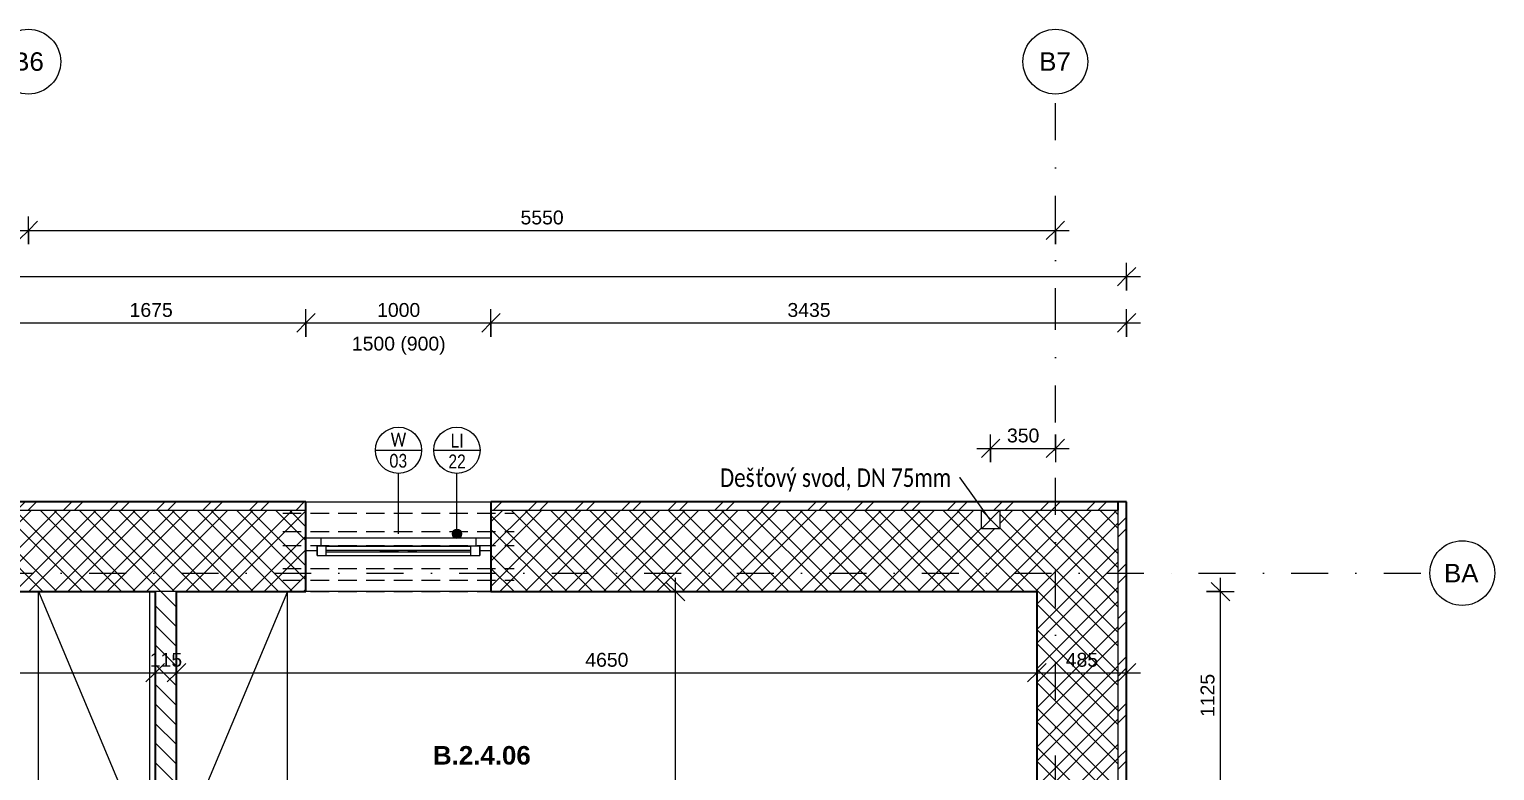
# Model space of a CAD drawing. Header units: millimetres. Extents: x -8668 to 43537, y -2985 to 58543.
# Drawn here: x 15276 to 23195, y 54534 to 58543 of the extents above; entities that cross this region are included whole.
import ezdxf

# ---------------------------------------------------------------- set-up
doc = ezdxf.new("R2010")
doc.units = ezdxf.units.MM
doc.linetypes.add('HA_Dash_3mm-S1mm', pattern=[150, 100, -50])
doc.linetypes.add('HA_DashDot_10mm-S3mm', pattern=[500, 200, -150, 0, -150])
for name, color, linetype, lineweight in [('A-____-____-DIMS', 9, 'Continuous', 5), ('A-____-____-DIMS-50', 9, 'Continuous', 5), ('A-AREA-____-IDEN', 9, 'Continuous', 9), ('A-GENM-____-HDLN', 9, 'HA_Dash_3mm-S1mm', 9), ('A-GENM-____-IDEN', 9, 'Continuous', 9), ('A-GENM-____-OTLN', 9, 'Continuous', 9), ('A-GLAZ-____-IDEN', 9, 'Continuous', 9), ('A-GLAZ-____-MCUT', 9, 'Continuous', 5), ('A-GLAZ-____-OTLN', 9, 'Continuous', 5), ('A-WALL-____-MCUT', 9, 'Continuous', 25), ('A-WALL-____-OTLN', 9, 'Continuous', 9), ('A-WALL-____-PATT', 9, 'Continuous', 25), ('G-____-____-TEXT', 9, 'Continuous', 5), ('I-FURN-____-OTLN', 9, 'Continuous', 9), ('I-WALL-____-MCUT', 9, 'Continuous', 25), ('M-HVAC-DUCT-OTLN', 9, 'Continuous', 9), ('S-GRID-____-IDEN', 9, 'Continuous', 9), ('S-GRID-____-OTLN', 9, 'Continuous', 5)]:
    doc.layers.add(name, color=color, linetype=linetype, lineweight=lineweight)
doc.styles.add('Arial', font='arial.ttf', dxfattribs={"height": 100})
doc.styles.add('Arial_1', font='arial.ttf', dxfattribs={"height": 75})
doc.styles.add('Arial_2', font='arial.ttf', dxfattribs={"width": 0.8, "height": 75})
doc.styles.add('Arial_B', font='arialbd.ttf', dxfattribs={"height": 100})
doc.styles.add('Calibri', font='calibri.ttf', dxfattribs={"width": 0.8, "height": 75})
doc.styles.add('Calibri_1', font='calibri.ttf', dxfattribs={"width": 0.8, "height": 100})
doc.dimstyles.new('Inner_Dimensions', dxfattribs={"dimscale": 304.8, "dimtxt": 76.519455, "dimasz": 0.328084, "dimexe": 0.246063, "dimexo": 0.0625, "dimgap": 0.032808, "dimtad": 1, "dimdec": 0, "dimzin": 0, "dimdsep": 46, "dimtxsty": 'Arial_1', "dimblk1": 'OBLIQUE', "dimblk2": 'OBLIQUE', "dimsah": 1, "dimcen": 0.09, "dimdle": 0.246063, "dimazin": 0, "dimtfac": 1, "dimtdec": 4, "dimtix": 1, "dimtmove": 2, "dimatfit": 3, "dimfxl": 0.246063, "dimfxlon": 1, "dimtvp": 1, "dimtolj": 1, "dimtzin": 0, "dimlwd": 9, "dimlwe": 9, "dimarcsym": 2})
doc.dimstyles.new('Inner_Dimensions_1', dxfattribs={"dimscale": 304.8, "dimtxt": 76.519455, "dimasz": 0.328084, "dimexe": 0.246063, "dimexo": 0.0625, "dimgap": 0.032808, "dimtad": 1, "dimdec": 0, "dimzin": 0, "dimdsep": 46, "dimtxsty": 'Arial_1', "dimblk1": 'OBLIQUE', "dimblk2": 'OBLIQUE', "dimsah": 1, "dimcen": 0.09, "dimdle": 0.246063, "dimazin": 0, "dimtfac": 1, "dimtdec": 4, "dimtix": 1, "dimtmove": 0, "dimatfit": 3, "dimfxl": 0.246063, "dimfxlon": 1, "dimtvp": 1, "dimtolj": 1, "dimtzin": 0, "dimlwd": 9, "dimlwe": 9, "dimarcsym": 2})
pattern_1 = [(45, (0, 0), (-106.066, 106.066), []), (45, (75, 0), (-106.066, 106.066), []), (315, (0, 0), (106.066, 106.066), []), (315, (75, 0), (106.066, 106.066), [])]
pattern_2 = [(45, (0, 0), (-125.7236, 125.7236), []), (45, (0, 190.5), (-125.7236, 125.7236), [])]

# ---------------------------------------------------------------- blocks, each defined once
blk = doc.blocks.new('HA_WD_SinglePanel - 1000x1500-1670816-DPS_2NP - B')
at = {"layer": 'A-GLAZ-____-MCUT'}
for p, q in [((-440, 25), (-440, -25)), ((-390, 25), (-440, 25)), ((-390, -25), (-390, 25)), ((390, 5), (-390, 5)), ((390, 25), (390, -25)), ((440, 25), (390, 25)), ((440, -25), (440, 25)), ((-500, 0), (-440, 0)), ((-420, -70), (-500, -70)), ((-440, -25), (-390, -25)), ((-420, -25), (-420, -70)), ((390, -5), (-390, -5)), ((390, -25), (440, -25)), ((420, -70), (420, -25)), ((500, -70), (420, -70)), ((440, 0), (500, 0))]:
    blk.add_line(p, q, dxfattribs=at)
at = {"layer": 'A-GLAZ-____-OTLN'}
for p, q in [((-440, -25), (-440, 25)), ((440, 25), (-440, 25)), ((390, 25), (-390, 25)), ((440, 25), (440, -25)), ((-440, -25), (440, -25)), ((420, -70), (-420, -70)), ((390, -25), (-390, -25))]:
    blk.add_line(p, q, dxfattribs=at)
blk = doc.blocks.new('NAB_Šatní_skříň_ADNS - 600x2000xšířka-V10-DPS_2NP - B')
at = {"layer": 'I-FURN-____-OTLN'}
for p, q in [((0, -600), (1427.5, 0)), ((0, 0), (2855, 0)), ((1427.5, 0), (2855, -600)), ((2855, 0), (2855, -600)), ((2855, -600), (0, -600))]:
    blk.add_line(p, q, dxfattribs=at)
blk = doc.blocks.new('NAB_Šatní_skříň_ADNS - 600x2000xšířka-V11-DPS_2NP - B')
at = {"layer": 'I-FURN-____-OTLN'}
for p, q in [((0, 600), (1427.5, 0)), ((2855, 600), (0, 600)), ((1427.5, 0), (2855, 600)), ((2855, 0), (2855, 600))]:
    blk.add_line(p, q, dxfattribs=at)
blk = doc.blocks.new('TB_Porotherm KPVarioUNI_1250mm - TB_Porotherm KPVarioUNI_1250mm-1944691-DPS_2NP - B')
at = {"layer": 'A-GENM-____-HDLN'}
for p, q in [((-625, 205), (625, 205)), ((-625, 105), (625, 105)), ((-625, 30), (625, 30)), ((-100, 0), (100, 0)), ((-625, -95), (625, -95)), ((-625, -157.5), (625, -157.5)), ((-625, -220), (625, -220))]:
    blk.add_line(p, q, dxfattribs=at)
blk = doc.blocks.new('Grid - Radius 3_5mm-353793-DPS_2NP - B')
at = {"layer": 'S-GRID-____-IDEN'}
blk.add_circle((0, 0), 3.5, dxfattribs=at)
blk = doc.blocks.new('DIMBLOCK44-DPS_2NP - B')
at = {"layer": 'A-____-____-DIMS-50', "lineweight": 9}
for p, q in [((18767.8, 55502.7), (18717.8, 55552.7)), ((18767.8, 52617.7), (18767.8, 55577.7)), ((18692.8, 55502.7), (18842.8, 55502.7)), ((18767.8, 55502.7), (18692.8, 55502.7)), ((18767.8, 55502.7), (18817.8, 55452.7)), ((18767.8, 52617.7), (18717.8, 52667.7)), ((18692.8, 52617.7), (18842.8, 52617.7)), ((18767.8, 52617.7), (18692.8, 52617.7)), ((18767.8, 52617.7), (18817.8, 52567.7))]:
    blk.add_line(p, q, dxfattribs=at)
at = {"layer": 'A-____-____-DIMS-50', "color": 0, "lineweight": 9, "insert": (18660.4, 53944.9), "char_height": 75, "width": 276.883, "attachment_point": 1, "rotation": 90, "line_spacing_factor": 0.941778, "style": 'Arial_1'}
blk.add_mtext('2885', dxfattribs=at)
blk = doc.blocks.new('_Oblique')
at = {"color": 0, "linetype": 'ByBlock', "lineweight": -2}
blk.add_line((-0.5, -0.5), (0.5, 0.5), dxfattribs=at)
blk = doc.blocks.new('DIMBLOCK57-DPS_2NP - B')
at = {"layer": 'A-____-____-DIMS-50', "lineweight": 9}
for p, q in [((15095.7, 56880.6), (15095.7, 57030.6)), ((16770.7, 56880.6), (16770.7, 57030.6)), ((15095.7, 56955.6), (15045.7, 56905.6)), ((15095.7, 56955.6), (15145.7, 57005.6)), ((15095.7, 56955.6), (16770.7, 56955.6)), ((15095.7, 56955.6), (15095.7, 56880.6)), ((16770.7, 56955.6), (16720.7, 56905.6)), ((16770.7, 56955.6), (16820.7, 57005.6)), ((16770.7, 56955.6), (16770.7, 56880.6))]:
    blk.add_line(p, q, dxfattribs=at)
at = {"layer": 'A-____-____-DIMS-50', "color": 0, "lineweight": 9, "insert": (15817.8, 57063), "char_height": 75, "width": 276.883, "attachment_point": 1, "line_spacing_factor": 0.941778, "style": 'Arial_1'}
blk.add_mtext('1675', dxfattribs=at)
blk = doc.blocks.new('DIMBLOCK58-DPS_2NP - B')
at = {"layer": 'A-____-____-DIMS-50', "lineweight": 9}
for p, q in [((16770.7, 56880.6), (16770.7, 57030.6)), ((17770.7, 56880.6), (17770.7, 57030.6)), ((16770.7, 56955.6), (16720.7, 56905.6)), ((16770.7, 56955.6), (16820.7, 57005.6)), ((16770.7, 56955.6), (17770.7, 56955.6)), ((16770.7, 56955.6), (16770.7, 56880.6)), ((17770.7, 56955.6), (17720.7, 56905.6)), ((17770.7, 56955.6), (17820.7, 57005.6)), ((17770.7, 56955.6), (17770.7, 56880.6))]:
    blk.add_line(p, q, dxfattribs=at)
at = {"layer": 'A-____-____-DIMS-50', "color": 0, "lineweight": 9, "insert": (17155.3, 57063), "char_height": 75, "width": 276.883, "attachment_point": 1, "line_spacing_factor": 0.941778, "style": 'Arial_1'}
blk.add_mtext('1000', dxfattribs=at)
blk = doc.blocks.new('DIMBLOCK59-DPS_2NP - B')
at = {"layer": 'A-____-____-DIMS-50', "lineweight": 9}
for p, q in [((17770.7, 56880.6), (17770.7, 57030.6)), ((21205.7, 56880.6), (21205.7, 57030.6)), ((17770.7, 56955.6), (17720.7, 56905.6)), ((17770.7, 56955.6), (17820.7, 57005.6)), ((17770.7, 56955.6), (21280.7, 56955.6)), ((17770.7, 56955.6), (17770.7, 56880.6)), ((21205.7, 56955.6), (21155.7, 56905.6)), ((21205.7, 56955.6), (21255.7, 57005.6)), ((21205.7, 56955.6), (21205.7, 56880.6))]:
    blk.add_line(p, q, dxfattribs=at)
at = {"layer": 'A-____-____-DIMS-50', "color": 0, "lineweight": 9, "insert": (19372.8, 57063), "char_height": 75, "width": 276.883, "attachment_point": 1, "line_spacing_factor": 0.941778, "style": 'Arial_1'}
blk.add_mtext('3435', dxfattribs=at)
blk = doc.blocks.new('DIMBLOCK111-DPS_2NP - B')
at = {"layer": 'A-____-____-DIMS-50', "lineweight": 9}
for p, q in [((21712.8, 55502.7), (21662.8, 55552.7)), ((21712.8, 54377.7), (21712.8, 55577.7)), ((21637.8, 55502.7), (21787.8, 55502.7)), ((21712.8, 55502.7), (21637.8, 55502.7)), ((21712.8, 55502.7), (21762.8, 55452.7)), ((21712.8, 54377.7), (21662.8, 54427.7)), ((21637.8, 54377.7), (21787.8, 54377.7)), ((21712.8, 54377.7), (21637.8, 54377.7)), ((21712.8, 54377.7), (21762.8, 54327.7))]:
    blk.add_line(p, q, dxfattribs=at)
at = {"layer": 'A-____-____-DIMS-50', "color": 0, "lineweight": 9, "insert": (21605.4, 54824.9), "char_height": 75, "width": 276.883, "attachment_point": 1, "rotation": 90, "line_spacing_factor": 0.941778, "style": 'Arial_1'}
blk.add_mtext('1125', dxfattribs=at)
blk = doc.blocks.new('HA_TAG_WD - Type Mark-1536199-DPS_2NP - B')
at = {"layer": 'A-GLAZ-____-IDEN'}
blk.add_line((-2.5, 0), (2.5, 0), dxfattribs=at)
blk.add_circle((0, 0), 2.5, dxfattribs=at)
blk = doc.blocks.new('DIMBLOCK134-DPS_2NP - B')
at = {"layer": 'A-____-____-DIMS-50', "lineweight": 9}
for p, q in [((11325.7, 55139.3), (11325.7, 54989.3)), ((11325.7, 55064.3), (11325.7, 55139.3)), ((15955.7, 55139.3), (15955.7, 54989.3)), ((15955.7, 55064.3), (15955.7, 55139.3)), ((11325.7, 55064.3), (11275.7, 55014.3)), ((11325.7, 55064.3), (11375.7, 55114.3)), ((11325.7, 55064.3), (15955.7, 55064.3)), ((15955.7, 55064.3), (15905.7, 55014.3)), ((15955.7, 55064.3), (16005.7, 55114.3))]:
    blk.add_line(p, q, dxfattribs=at)
at = {"layer": 'A-____-____-DIMS-50', "color": 0, "lineweight": 9, "insert": (13525.3, 55171.6), "char_height": 75, "width": 276.883, "attachment_point": 1, "line_spacing_factor": 0.941778, "style": 'Arial_1'}
blk.add_mtext('4630', dxfattribs=at)
blk = doc.blocks.new('DIMBLOCK135-DPS_2NP - B')
at = {"layer": 'A-____-____-DIMS-50', "lineweight": 9}
for p, q in [((15955.7, 55139.3), (15955.7, 54989.3)), ((15955.7, 55064.3), (15955.7, 55139.3)), ((16070.7, 55139.3), (16070.7, 54989.3)), ((16070.7, 55064.3), (16070.7, 55139.3)), ((15955.7, 55064.3), (15905.7, 55014.3)), ((15955.7, 55064.3), (16005.7, 55114.3)), ((15955.7, 55064.3), (16070.7, 55064.3)), ((16070.7, 55064.3), (16020.7, 55014.3)), ((16070.7, 55064.3), (16120.7, 55114.3))]:
    blk.add_line(p, q, dxfattribs=at)
at = {"layer": 'A-____-____-DIMS-50', "color": 0, "lineweight": 9, "insert": (15926.7, 55171.6), "char_height": 75, "width": 207.662, "attachment_point": 1, "line_spacing_factor": 0.941778, "style": 'Arial_1'}
blk.add_mtext('115', dxfattribs=at)
blk = doc.blocks.new('DIMBLOCK136-DPS_2NP - B')
at = {"layer": 'A-____-____-DIMS-50', "lineweight": 9}
for p, q in [((16070.7, 55139.3), (16070.7, 54989.3)), ((16070.7, 55064.3), (16070.7, 55139.3)), ((20720.7, 55139.3), (20720.7, 54989.3)), ((20720.7, 55064.3), (20720.7, 55139.3)), ((16070.7, 55064.3), (16020.7, 55014.3)), ((16070.7, 55064.3), (16120.7, 55114.3)), ((16070.7, 55064.3), (20720.7, 55064.3)), ((20720.7, 55064.3), (20670.7, 55014.3)), ((20720.7, 55064.3), (20770.7, 55114.3))]:
    blk.add_line(p, q, dxfattribs=at)
at = {"layer": 'A-____-____-DIMS-50', "color": 0, "lineweight": 9, "insert": (18280.3, 55171.6), "char_height": 75, "width": 276.883, "attachment_point": 1, "line_spacing_factor": 0.941778, "style": 'Arial_1'}
blk.add_mtext('4650', dxfattribs=at)
blk = doc.blocks.new('DIMBLOCK137-DPS_2NP - B')
at = {"layer": 'A-____-____-DIMS-50', "lineweight": 9}
for p, q in [((20720.7, 55139.3), (20720.7, 54989.3)), ((20720.7, 55064.3), (20720.7, 55139.3)), ((21205.7, 55139.3), (21205.7, 54989.3)), ((21205.7, 55064.3), (21205.7, 55139.3)), ((20720.7, 55064.3), (20670.7, 55014.3)), ((20720.7, 55064.3), (20770.7, 55114.3)), ((20720.7, 55064.3), (21280.7, 55064.3)), ((21205.7, 55064.3), (21155.7, 55014.3)), ((21205.7, 55064.3), (21255.7, 55114.3))]:
    blk.add_line(p, q, dxfattribs=at)
at = {"layer": 'A-____-____-DIMS-50', "color": 0, "lineweight": 9, "insert": (20876.7, 55171.6), "char_height": 75, "width": 207.662, "attachment_point": 1, "line_spacing_factor": 0.941778, "style": 'Arial_1'}
blk.add_mtext('485', dxfattribs=at)
blk = doc.blocks.new('DIMBLOCK239-DPS_2NP - B')
at = {"layer": 'A-____-____-DIMS-50', "lineweight": 9}
for p, q in [((-6864.3, 57130.6), (-6864.3, 57280.6)), ((-6864.3, 57205.6), (-6814.3, 57255.6)), ((21205.7, 57130.6), (21205.7, 57280.6)), ((21205.7, 57205.6), (21255.7, 57255.6)), ((-6939.3, 57205.6), (21280.7, 57205.6)), ((-6864.3, 57205.6), (-6914.3, 57155.6)), ((-6864.3, 57205.6), (-6864.3, 57130.6)), ((21205.7, 57205.6), (21155.7, 57155.6)), ((21205.7, 57205.6), (21205.7, 57130.6))]:
    blk.add_line(p, q, dxfattribs=at)
at = {"layer": 'A-____-____-DIMS-50', "color": 0, "lineweight": 9, "insert": (6861.3, 57313), "char_height": 75, "width": 346.103, "attachment_point": 1, "line_spacing_factor": 0.941778, "style": 'Arial_1'}
blk.add_mtext('28070', dxfattribs=at)
blk = doc.blocks.new('HA_TAG_GM_Products - Generic-588599-DPS_2NP - B')
at = {"layer": 'A-GENM-____-IDEN'}
blk.add_line((-2.5, 0), (2.5, 0), dxfattribs=at)
blk.add_circle((0, 0), 2.5, dxfattribs=at)
blk = doc.blocks.new('DIMBLOCK258-DPS_2NP - B')
at = {"layer": 'A-____-____-DIMS-50', "lineweight": 9}
for p, q in [((12570.7, 57380.6), (12570.7, 57530.6)), ((12570.7, 57455.6), (12620.7, 57505.6)), ((15270.7, 57380.6), (15270.7, 57530.6)), ((15270.7, 57455.6), (15320.7, 57505.6)), ((12570.7, 57455.6), (12520.7, 57405.6)), ((12570.7, 57455.6), (15270.7, 57455.6)), ((12570.7, 57455.6), (12570.7, 57380.6)), ((15270.7, 57455.6), (15220.7, 57405.6)), ((15270.7, 57455.6), (15270.7, 57380.6))]:
    blk.add_line(p, q, dxfattribs=at)
at = {"layer": 'A-____-____-DIMS-50', "color": 0, "lineweight": 9, "insert": (13805.3, 57563), "char_height": 75, "width": 276.883, "attachment_point": 1, "line_spacing_factor": 0.941778, "style": 'Arial_1'}
blk.add_mtext('2700', dxfattribs=at)
blk = doc.blocks.new('DIMBLOCK259-DPS_2NP - B')
at = {"layer": 'A-____-____-DIMS-50', "lineweight": 9}
for p, q in [((15270.7, 57380.6), (15270.7, 57530.6)), ((15270.7, 57455.6), (15320.7, 57505.6)), ((20820.7, 57380.6), (20820.7, 57530.6)), ((20820.7, 57455.6), (20870.7, 57505.6)), ((15270.7, 57455.6), (15220.7, 57405.6)), ((15270.7, 57455.6), (20895.7, 57455.6)), ((15270.7, 57455.6), (15270.7, 57380.6)), ((20820.7, 57455.6), (20770.7, 57405.6)), ((20820.7, 57455.6), (20820.7, 57380.6))]:
    blk.add_line(p, q, dxfattribs=at)
at = {"layer": 'A-____-____-DIMS-50', "color": 0, "lineweight": 9, "insert": (17930.3, 57563), "char_height": 75, "width": 276.883, "attachment_point": 1, "line_spacing_factor": 0.941778, "style": 'Arial_1'}
blk.add_mtext('5550', dxfattribs=at)
blk = doc.blocks.new('DIMBLOCK264-DPS_2NP - B')
at = {"layer": 'A-____-____-DIMS-50', "lineweight": 9}
for p, q in [((20470.7, 56202.1), (20470.7, 56352.1)), ((20470.7, 56277.1), (20520.7, 56327.1)), ((20820.7, 56352.1), (20820.7, 56202.1)), ((20820.7, 56277.1), (20820.7, 56352.1)), ((20820.7, 56277.1), (20870.7, 56327.1)), ((20395.7, 56277.1), (20895.7, 56277.1)), ((20470.7, 56277.1), (20420.7, 56227.1)), ((20470.7, 56277.1), (20470.7, 56202.1)), ((20820.7, 56277.1), (20770.7, 56227.1))]:
    blk.add_line(p, q, dxfattribs=at)
at = {"layer": 'A-____-____-DIMS-50', "color": 0, "lineweight": 9, "insert": (20559.2, 56384.4), "char_height": 75, "width": 207.662, "attachment_point": 1, "line_spacing_factor": 0.941778, "style": 'Arial_1'}
blk.add_mtext('350', dxfattribs=at)

msp = doc.modelspace()

# ---------------------------------------------------------------- hatches: boundary and pattern name
at = {"layer": 'A-GENM-____-IDEN'}
h = msp.add_hatch(color=256, dxfattribs=at)
edge = h.paths.add_edge_path()
edge.add_arc((17586.8, 55814.6), 25, 0, 360)
at = {"layer": 'A-WALL-____-PATT', "lineweight": 5}
h = msp.add_hatch(dxfattribs=at)
h.set_pattern_fill('FP_4', color=256, style=0, pattern_type=2)
h.set_pattern_definition(pattern_2)
h.paths.add_polyline_path([(21160.7, 55942.7), (21160.7, 55987.7), (17770.7, 55987.7), (17770.7, 55942.7), (20520.7, 55942.7)])
h.paths.add_polyline_path([(16770.7, 55942.7), (16770.7, 55987.7), (15095.7, 55987.7), (15095.7, 55942.7), (15178.8, 55942.7)])
h.paths.add_polyline_path([(14095.7, 55942.7), (14095.7, 55987.7), (12845.7, 55987.7), (12845.7, 55942.7), (12882.4, 55942.7)])
h.paths.add_polyline_path([(11734.1, 55942.7), (11845.7, 55942.7), (11845.7, 55987.7), (8495.7, 55987.7), (8495.7, 55942.7), (11325.7, 55942.7)])
h.paths.add_polyline_path([(7495.7, 55942.7), (7495.7, 55987.7), (2495.7, 55987.7), (2495.7, 55942.7), (5993.1, 55942.7)])
h.paths.add_polyline_path([(1495.7, 55942.7), (1495.7, 55987.7), (245.7, 55987.7), (245.7, 55942.7), (1400.2, 55942.7)])
h.paths.add_polyline_path([(-2379.3, 55942.7), (-754.3, 55942.7), (-754.3, 55987.7), (-2379.3, 55987.7)])
h.paths.add_polyline_path([(-3379.3, 55942.7), (-3379.3, 55987.7), (-6819.3, 55987.7), (-6819.3, 55942.7), (-5489.1, 55942.7)])
h = msp.add_hatch(dxfattribs=at)
h.set_pattern_fill('FP_1', color=256, style=0, pattern_type=2)
h.set_pattern_definition(pattern_1)
h.paths.add_polyline_path([(21160.7, 55502.7), (21160.7, 55942.7), (20520.7, 55942.7), (20520.7, 55842.7), (20420.7, 55842.7), (20420.7, 55942.7), (17770.7, 55942.7), (17770.7, 55502.7), (20720.7, 55502.7)])
h.paths.add_polyline_path([(16070.7, 55502.7), (16770.7, 55502.7), (16770.7, 55942.7), (15095.7, 55942.7), (15095.7, 55502.7), (15955.7, 55502.7)])
h.paths.add_polyline_path([(14095.7, 55502.7), (14095.7, 55942.7), (12845.7, 55942.7), (12845.7, 55502.7), (13790.7, 55502.7)])
h.paths.add_polyline_path([(11845.7, 55502.7), (11845.7, 55942.7), (11325.7, 55942.7), (11325.7, 55502.7), (11734.1, 55502.7)])
h.paths.add_polyline_path([(13790.7, 55840.5), (13690.7, 55840.5), (13690.7, 55940.5), (13790.7, 55940.5)])
h = msp.add_hatch(dxfattribs=at)
h.set_pattern_fill('FP_4', color=256, style=0, pattern_type=2)
h.set_pattern_definition(pattern_2)
h.paths.add_polyline_path([(21160.7, 43677.8), (21205.7, 43677.8), (21205.7, 45677.7), (21160.7, 45677.7), (21160.7, 43849.2)])
h.paths.add_polyline_path([(21205.7, 46677.7), (21205.7, 48802.7), (21160.7, 48802.7), (21160.7, 46677.7)])
h.paths.add_polyline_path([(21205.7, 49427.7), (21205.7, 51252.7), (21160.7, 51252.7), (21160.7, 49427.7)])
h.paths.add_polyline_path([(21160.7, 51877.7), (21205.7, 51877.7), (21205.7, 53377.7), (21160.7, 53377.7), (21160.7, 52308)])
h.paths.add_polyline_path([(21160.7, 54377.7), (21205.7, 54377.7), (21205.7, 55987.7), (21160.7, 55987.7), (21160.7, 55502.7)])
h = msp.add_hatch(dxfattribs=at)
h.set_pattern_fill('FP_3', color=256, style=0, pattern_type=2)
h.set_pattern_definition([(135, (0, 0), (-53.03301, -53.03301), [])])
h.paths.add_polyline_path([(16070.7, 52617.7), (16070.7, 55502.7), (15955.7, 55502.7), (15955.7, 52617.7)])
h = msp.add_hatch(dxfattribs=at)
h.set_pattern_fill('FP_1', color=256, style=0, pattern_type=2)
h.set_pattern_definition(pattern_1)
h.paths.add_polyline_path([(20720.7, 49652.7), (21160.7, 49652.7), (21160.7, 51252.7), (20720.7, 51252.7), (20720.7, 50001.1)])
h.paths.add_polyline_path([(21160.7, 51877.7), (21160.7, 53377.7), (20720.7, 53377.7), (20720.7, 51877.7), (21010.7, 51877.7)])
h.paths.add_polyline_path([(21160.7, 54377.7), (21160.7, 55502.7), (20720.7, 55502.7), (20720.7, 54377.7)])

# ---------------------------------------------------------------- linework, layer by layer
at = {"layer": 'A-GENM-____-IDEN'}
msp.add_line((17586.8, 55814.6), (17586.8, 56141.7), dxfattribs=at)
msp.add_circle((17586.8, 55814.6), 25, dxfattribs=at)
at = {"layer": 'A-GLAZ-____-IDEN'}
msp.add_line((17270.7, 55814.6), (17270.7, 56139.4), dxfattribs=at)
at = {"layer": 'A-WALL-____-MCUT'}
for p, q in [((16770.7, 55987.7), (15095.7, 55987.7)), ((16770.7, 55502.7), (16770.7, 55987.7)), ((21205.7, 55987.7), (17770.7, 55987.7)), ((17770.7, 55987.7), (17770.7, 55502.7)), ((21160.7, 55942.7), (21160.7, 55987.7)), ((21205.7, 54377.7), (21205.7, 55987.7)), ((15095.7, 55502.7), (15955.7, 55502.7)), ((16070.7, 55502.7), (16770.7, 55502.7)), ((17770.7, 55502.7), (20720.7, 55502.7)), ((20720.7, 55502.7), (20720.7, 54377.7))]:
    msp.add_line(p, q, dxfattribs=at)
at = {"layer": 'A-WALL-____-MCUT', "lineweight": 9}
for p, q in [((15095.7, 55942.7), (16770.7, 55942.7)), ((17770.7, 55942.7), (20420.7, 55942.7)), ((20520.7, 55942.7), (21160.7, 55942.7)), ((21160.7, 54377.7), (21160.7, 55942.7)), ((16070.7, 55502.7), (15955.7, 55502.7))]:
    msp.add_line(p, q, dxfattribs=at)
at = {"layer": 'A-WALL-____-OTLN'}
for p, q in [((16770.7, 55987.7), (17770.7, 55987.7)), ((17770.7, 55502.7), (16770.7, 55502.7))]:
    msp.add_line(p, q, dxfattribs=at)
at = {"layer": 'G-____-____-TEXT', "color": 10, "lineweight": 9}
for p, q in [((20305.9, 56118.4), (20303.1, 56118.4)), ((20469.7, 55888.1), (20305.9, 56118.4))]:
    msp.add_line(p, q, dxfattribs=at)
at = {"layer": 'I-WALL-____-MCUT'}
for p, q in [((15955.7, 55502.7), (15955.7, 52617.7)), ((16070.7, 52617.7), (16070.7, 55502.7))]:
    msp.add_line(p, q, dxfattribs=at)
at = {"layer": 'M-HVAC-DUCT-OTLN', "lineweight": 5}
for p, q in [((20520.7, 55842.7), (20420.7, 55942.7)), ((20520.7, 55942.7), (20420.7, 55842.7)), ((20420.7, 55942.7), (20520.7, 55942.7)), ((20420.7, 55842.7), (20420.7, 55942.7)), ((20520.7, 55942.7), (20520.7, 55842.7)), ((20520.7, 55842.7), (20420.7, 55842.7))]:
    msp.add_line(p, q, dxfattribs=at)
at = {"layer": 'S-GRID-____-OTLN', "linetype": 'HA_DashDot_10mm-S3mm', "lineweight": 9}
for p, q in [((20820.7, 56942.9), (20820.7, 58192.9)), ((20820.7, 38414.3), (20820.7, 56942.9)), ((-6906.2, 55602.7), (21594.8, 55602.7)), ((21594.8, 55602.7), (22844.8, 55602.7))]:
    msp.add_line(p, q, dxfattribs=at)

# ---------------------------------------------------------------- block references
at = {"layer": 'A-GENM-____-IDEN', "xscale": 49.99999999999998, "yscale": 49.99999999999998, "zscale": 49.99999999999998}
msp.add_blockref('HA_TAG_GM_Products - Generic-588599-DPS_2NP - B', (17586.8, 56266.7), dxfattribs=at)
at = {"layer": 'A-GENM-____-OTLN'}
msp.add_blockref('TB_Porotherm KPVarioUNI_1250mm - TB_Porotherm KPVarioUNI_1250mm-1944691-DPS_2NP - B', (17270.7, 55722.7), dxfattribs=at)
at = {"layer": 'A-GLAZ-____-IDEN', "xscale": 49.99999999999998, "yscale": 49.99999999999998, "zscale": 49.99999999999998}
msp.add_blockref('HA_TAG_WD - Type Mark-1536199-DPS_2NP - B', (17270.7, 56266.7), dxfattribs=at)
at = {"layer": 'A-GLAZ-____-OTLN', "rotation": 180}
msp.add_blockref('HA_WD_SinglePanel - 1000x1500-1670816-DPS_2NP - B', (17270.7, 55722.7), dxfattribs=at)
at = {"layer": 'I-FURN-____-OTLN'}
for name, p, rotation in [('NAB_Šatní_skříň_ADNS - 600x2000xšířka-V10-DPS_2NP - B', (15925.7, 55502.7), 269.9999999999996), ('NAB_Šatní_skříň_ADNS - 600x2000xšířka-V11-DPS_2NP - B', (16070.7, 55502.7), 270)]:
    msp.add_blockref(name, p, dxfattribs=dict(at, rotation=rotation))
at = {"layer": 'S-GRID-____-IDEN', "xscale": 49.99999999999998, "yscale": 49.99999999999998, "zscale": 49.99999999999998}
for p in [(15270.7, 58367.9), (20820.7, 58367.9)]:
    msp.add_blockref('Grid - Radius 3_5mm-353793-DPS_2NP - B', p, dxfattribs=at)
at = {"layer": 'S-GRID-____-IDEN', "xscale": 49.99999999999998, "yscale": 49.99999999999998, "zscale": 49.99999999999998, "rotation": 269.9999999999996}
msp.add_blockref('Grid - Radius 3_5mm-353793-DPS_2NP - B', (23019.8, 55602.7), dxfattribs=at)

# ---------------------------------------------------------------- texts
at = {"layer": 'A-AREA-____-IDEN', "lineweight": 5, "insert": (17457.3, 54667.7), "char_height": 100, "width": 653.375, "attachment_point": 1, "style": 'Arial_B'}
msp.add_mtext('B.2.4.06', dxfattribs=at)
at = {"layer": 'A-GENM-____-IDEN', "lineweight": 5, "char_height": 75, "attachment_point": 1, "style": 'Arial_2'}
for s, insert, width in [('LI', (17552.9, 56356.8), 86.582), ('22', (17540.9, 56244.1), 115.443)]:
    msp.add_mtext(s, dxfattribs=dict(at, insert=insert, width=width))
at = {"layer": 'A-GLAZ-____-IDEN', "lineweight": 5, "char_height": 75, "attachment_point": 1}
for s, insert, width, style in [('1500 (900)', (17018.9, 56881.1), 629.325, 'Arial_1'), ('W', (17228.9, 56361.9), 105.823, 'Calibri'), ('03', (17222.3, 56247.7), 121.856, 'Calibri')]:
    msp.add_mtext(s, dxfattribs=dict(at, insert=insert, width=width, style=style))
at = {"layer": 'G-____-____-TEXT', "color": 7, "lineweight": 9, "char_height": 100, "attachment_point": 1, "style": 'Calibri_1'}
for s, insert, width in [('Deš', (19008.1, 56168.4), 234.093), ('ťový svod, DN 75mm', (19201.3, 56168.4), 1305.147)]:
    msp.add_mtext(s, dxfattribs=dict(at, insert=insert, width=width))
at = {"layer": 'S-GRID-____-IDEN', "lineweight": 5, "char_height": 100, "attachment_point": 1, "style": 'Arial'}
for s, insert, width in [('B6', (15183.3, 58418.6), 212.447), ('B7', (20733.3, 58418.6), 212.447), ('BA', (22921.1, 55652.8), 232.489)]:
    msp.add_mtext(s, dxfattribs=dict(at, insert=insert, width=width))

# ---------------------------------------------------------------- dimensions: what is measured, and where the dimension line sits
at = {"layer": 'A-____-____-DIMS', "lineweight": 9}
for base, p1, p2, override, picture, middle in [((15270.7, 57455.6), (12570.7, 57380.6), (15270.7, 57380.6), {"dimpost": '<>', "dimfxl": 2700}, 'DIMBLOCK258-DPS_2NP - B', (13920.7, 57503.9)), ((20820.7, 57455.6), (15270.7, 57380.6), (20820.7, 57380.6), {"dimpost": '<>', "dimfxl": 5550}, 'DIMBLOCK259-DPS_2NP - B', (18045.7, 57503.9)), ((16770.7, 56955.6), (15095.7, 56880.6), (16770.7, 56880.6), {"dimpost": '<>', "dimfxl": 1675}, 'DIMBLOCK57-DPS_2NP - B', (15933.2, 57003.9)), ((17770.7, 56955.6), (16770.7, 56880.6), (17770.7, 56880.6), {"dimpost": '<>', "dimfxl": 1000}, 'DIMBLOCK58-DPS_2NP - B', (17270.7, 57003.9)), ((21205.7, 56955.6), (17770.7, 56880.6), (21205.7, 56880.6), {"dimpost": '<>', "dimfxl": 3435}, 'DIMBLOCK59-DPS_2NP - B', (19488.2, 57004)), ((20820.7, 56277.1), (20470.7, 56202.1), (20820.7, 56352.1), {"dimpost": '<>', "dimfxl": 380.788655}, 'DIMBLOCK264-DPS_2NP - B', (20645.7, 56325.4)), ((15955.7, 55064.3), (11325.7, 55139.3), (15955.7, 55139.3), {"dimpost": '<>', "dimfxl": 4630}, 'DIMBLOCK134-DPS_2NP - B', (13640.7, 55112.6)), ((16070.7, 55064.3), (15955.7, 55139.3), (16070.7, 55139.3), {"dimpost": '<>', "dimfxl": 115}, 'DIMBLOCK135-DPS_2NP - B', (16013.2, 55112.6)), ((20720.7, 55064.3), (16070.7, 55139.3), (20720.7, 55139.3), {"dimpost": '<>', "dimfxl": 4650}, 'DIMBLOCK136-DPS_2NP - B', (18395.7, 55112.6)), ((21205.7, 55064.3), (20720.7, 55139.3), (21205.7, 55139.3), {"dimpost": '<>', "dimfxl": 485}, 'DIMBLOCK137-DPS_2NP - B', (20963.2, 55112.6))]:
    dim = msp.add_linear_dim(base=base, p1=p1, p2=p2, dimstyle='Inner_Dimensions_1', override=override, dxfattribs=at)
    dim.commit()
    dim.dimension.update_dxf_attribs({"geometry": picture, "text_midpoint": middle})
dim = msp.add_linear_dim(base=(21205.7, 57205.6), p1=(-6864.3, 57130.6), p2=(21205.7, 57130.6), dimstyle='Inner_Dimensions', override={"dimpost": '<>', "dimfxl": 28070}, dxfattribs=at)
dim.commit()
dim.dimension.update_dxf_attribs({"geometry": 'DIMBLOCK239-DPS_2NP - B', "text_midpoint": (7034.4, 57263), "dimtype": 160})
for base, p1, p2, override, picture, middle in [((18767.8, 55502.7), (18692.8, 52617.7), (18692.8, 55502.7), {"dimpost": '<>', "dimfxl": 2885}, 'DIMBLOCK44-DPS_2NP - B', (18719.5, 54060.2)), ((21712.8, 55502.7), (21637.8, 54377.7), (21637.8, 55502.7), {"dimpost": '<>', "dimfxl": 1125}, 'DIMBLOCK111-DPS_2NP - B', (21664.5, 54940.2))]:
    dim = msp.add_linear_dim(base=base, p1=p1, p2=p2, angle=90, dimstyle='Inner_Dimensions_1', override=override, dxfattribs=at)
    dim.commit()
    dim.dimension.update_dxf_attribs({"geometry": picture, "text_midpoint": middle})

doc.saveas('drawing.dxf')
